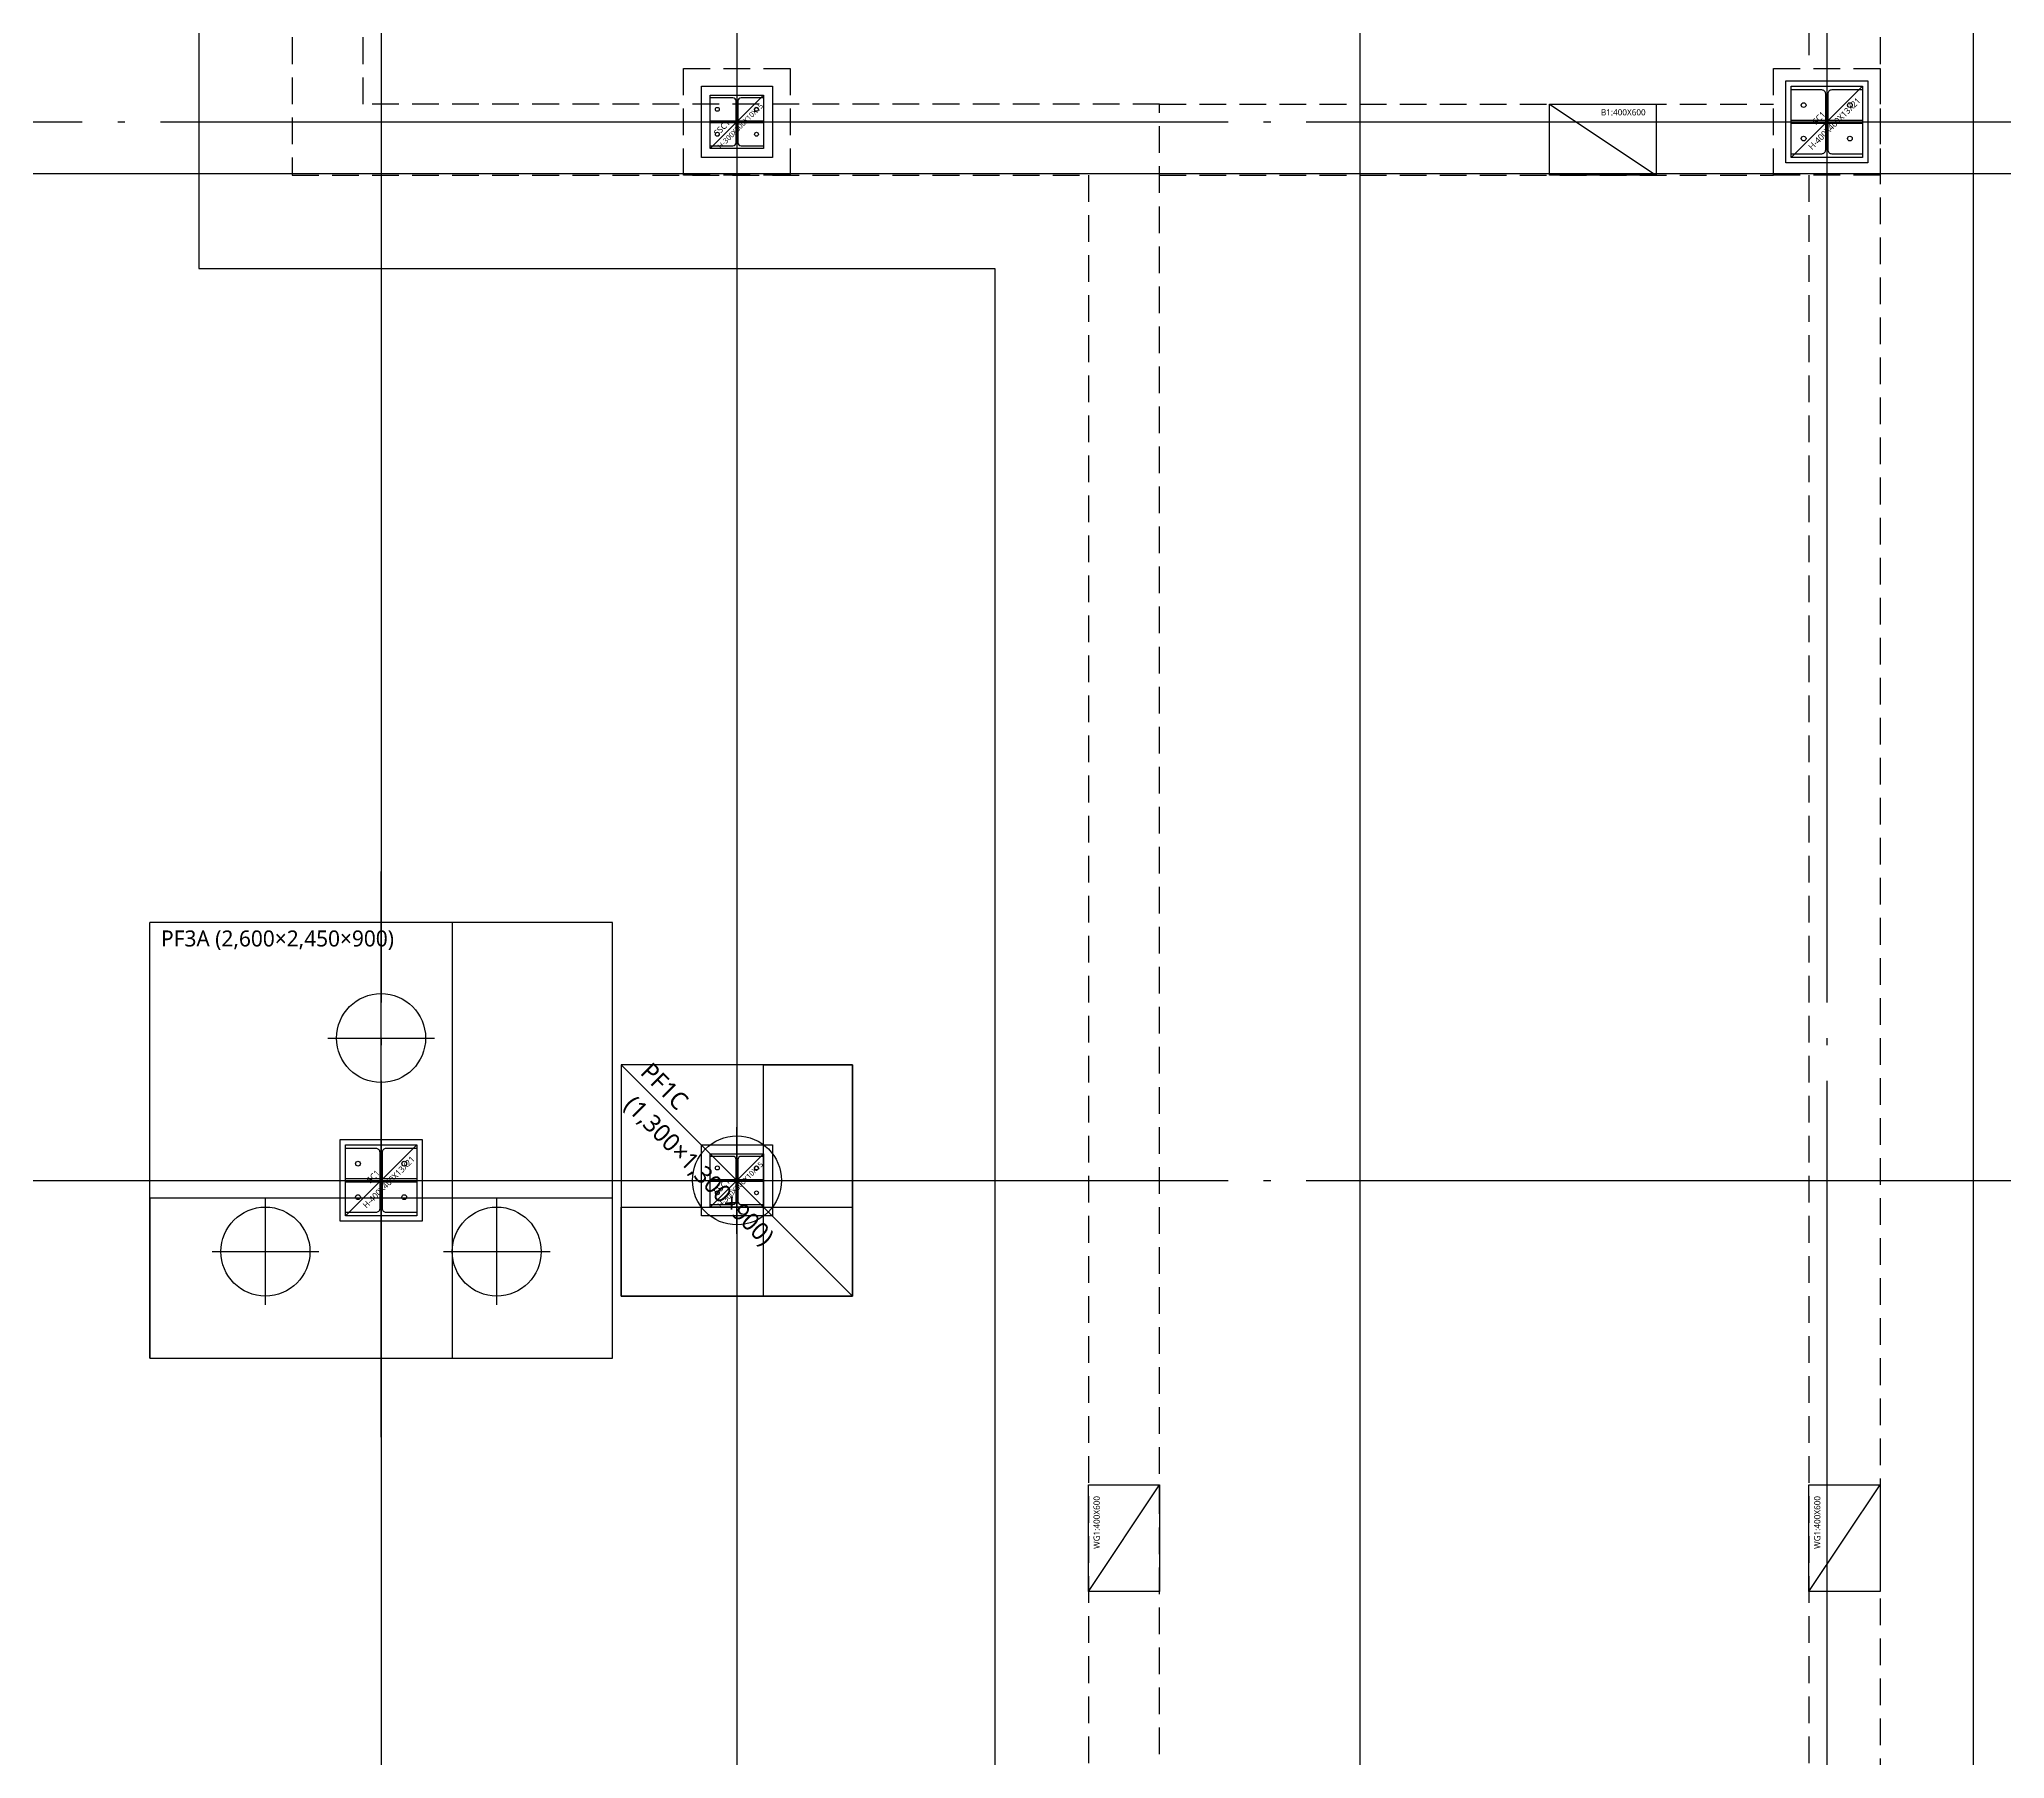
# Model space of a CAD drawing. Header units: millimetres. Extents: x -734060 to 504600, y -7739 to 118800.
# Drawn here: x -246821 to -235775, y 52650 to 62314 of the extents above; entities that cross this region are included whole.
import ezdxf
from ezdxf.enums import TextEntityAlignment as Align
from ezdxf.lldxf.tags import DXFTag

# ---------------------------------------------------------------- set-up
doc = ezdxf.new("R2010")
doc.units = ezdxf.units.MM
doc.header["$LTSCALE"] = 200
for name, pattern in [('CEN-GAUN', [32.2, 30, -1, 0.2, -1]), ('CONTINOUS', [0]), ('H3', [3, 2, -1]), ('HIDDEN', [0.375, 0.25, -0.125])]:
    doc.linetypes.add(name, pattern=pattern)
doc.layers.get('DEFPOINTS').update_dxf_attribs({"color": 137})
for name, color, linetype in [('0-PIPE', 7, 'Continuous'), ('0-기초', 4, 'H3'), ('09GIRDER', 2, 'Continuous'), ('CEN', 1, 'CEN-GAUN'), ('HAT-INS', 250, 'Continuous'), ('S-COL', 2, 'Continuous'), ('STEEL BASE', 13, 'Continuous'), ('Z-하부구조체', 6, 'HIDDEN')]:
    doc.layers.add(name, color=color, linetype=linetype)
doc.layers.add('STEEL-CK', color=181, linetype='Continuous', plot=False)
doc.layers.add('TEMP', color=171, linetype='Continuous', plot=False)
doc.styles.add('스타일1', font='malgun.ttf')
doc.styles.add('울릉도L', font='malgun.ttf')
tags = doc.linetypes.add('DH-HID2', pattern=[1.2, 0.8, -0.4]).pattern_tags.tags
tags[6:7] = [DXFTag(74, 4), DXFTag(75, 0), DXFTag(340, '0'), DXFTag(46, 1.0), DXFTag(50, 0.0), DXFTag(44, 0.0), DXFTag(45, 0.0)]
tags[4:5] = [DXFTag(74, 4), DXFTag(75, 0), DXFTag(340, '0'), DXFTag(46, 1.0), DXFTag(50, 0.0), DXFTag(44, 0.0), DXFTag(45, 0.0)]

# ---------------------------------------------------------------- blocks, each defined once
blk = doc.blocks.new('GB-1B-B1')
at = {"layer": 'DEFPOINTS'}
blk.add_line((0, 0), (400, 600), dxfattribs=at)
blk.add_lwpolyline([(0, 600), (400, 600), (400, 0), (0, 0)], close=True, dxfattribs=at)
at = {"layer": 'TEMP', "style": '스타일1'}
blk.add_text('B1:400X600', height=35, rotation=90, dxfattribs=at).set_placement((64, 289))
blk = doc.blocks.new('GB-1B-WB1')
at = {"layer": 'DEFPOINTS'}
blk.add_line((0, 0), (400, 600), dxfattribs=at)
blk.add_lwpolyline([(0, 600), (400, 600), (400, 0), (0, 0)], close=True, dxfattribs=at)
at = {"layer": 'TEMP', "style": '스타일1'}
blk.add_text('WG1:400X600', height=35, rotation=90, dxfattribs=at).set_placement((64, 240))
blk = doc.blocks.new('X-RC-B1FH')
at = {"layer": 'S-COL', "color": 6, "linetype": 'HIDDEN', "ltscale": 3}
for p, q in [((58425, -21775), (58425, -43300)), ((54375, -23950), (57825, -23950)), ((54375, -42900), (54375, -23950)), ((54375, -24350), (57825, -24350)), ((58025, -24350), (58025, -42900))]:
    blk.add_line(p, q, dxfattribs=at)
for points in [[(49500, -21775), (49500, -24350), (53975, -24350), (53975, -43300)], [(54375, -23950), (49900, -23950), (49900, -22175), (58025, -22175), (58025, -23750)]]:
    blk.add_lwpolyline(points, dxfattribs=at)
at = {"layer": 'STEEL-CK', "rotation": 270}
blk.add_blockref('GB-1B-B1', (56567, -23950), dxfattribs=at)
at = {"layer": 'STEEL-CK'}
for p in [(53975, -32311), (58025, -32311)]:
    blk.add_blockref('GB-1B-WB1', p, dxfattribs=at)
blk = doc.blocks.new('X-CEN11')
at = {"layer": 'CEN', "color": 14, "linetype": 'CONTINOUS'}
for p, q in [((55500, 4216), (55500, -48378)), ((-9200, -24340), (76000, -24340))]:
    blk.add_line(p, q, dxfattribs=at)
blk = doc.blocks.new('X-CEN')
at = {"layer": 'CEN'}
for p, q in [((50000, 9200), (50000, -53000)), ((52000, 9200), (52000, -53000)), ((58125, 9200), (58125, -53000)), ((-9200, -24050), (62000, -24050)), ((-9200, -30000), (76000, -30000))]:
    blk.add_line(p, q, dxfattribs=at)
blk = doc.blocks.new('파일')
at = {"layer": '0-PIPE', "color": 7, "linetype": 'Continuous'}
for p, q in [((0, -300), (0, 300)), ((-300, 0), (300, 0))]:
    blk.add_line(p, q, dxfattribs=at)
at = {"layer": '0-PIPE', "color": 3, "linetype": 'Continuous'}
blk.add_circle((0, 0), 250, dxfattribs=at)
blk = doc.blocks.new('SS-PF3A')
at = {"layer": '0-기초', "color": 1, "linetype": 'CONTINOUS'}
for p, q in [((0, -1443), (0, 1737)), ((-1700, 0), (1821, 0))]:
    blk.add_line(p, q, dxfattribs=at)
at = {"layer": '0-기초', "linetype": 'DH-HID2', "ltscale": 2}
for p, q in [((1300, 1450), (-1300, 1450)), ((-1300, -1000), (-1300, 1450)), ((1300, -1000), (1300, 1450)), ((-1300, -1000), (1300, -1000))]:
    blk.add_line(p, q, dxfattribs=at)
at = {"layer": 'DEFPOINTS'}
blk.add_lwpolyline([(1300, -1000), (1300, 1450), (400, 1450), (400, -1000), (1300, -1000)], dxfattribs=at)
blk.add_lwpolyline([(-1300, -1000), (1300, -1000), (1300, -100), (-1300, -100)], close=True, dxfattribs=at)
at = {"layer": '0-기초'}
for p in [(0, 800), (-650, -400), (650, -400)]:
    blk.add_blockref('파일', p, dxfattribs=at)
at = {"layer": 'DEFPOINTS', "style": '스타일1'}
blk.add_text('PF3A (2,600×2,450×900)', height=90, dxfattribs=at).set_placement((-582, 1360), align=Align.MIDDLE_CENTER)
blk = doc.blocks.new('SS-PF1C')
at = {"layer": '0-기초', "linetype": 'DH-HID2', "ltscale": 2}
blk.add_lwpolyline([(-650, 650), (-650, -650), (650, -650), (650, 650)], close=True, dxfattribs=at)
at = {"layer": 'DEFPOINTS'}
blk.add_line((-650, 650), (650, -650), dxfattribs=at)
for points in [[(650, 650), (650, -650), (150, -650), (150, 650), (650, 650)], [(650, -650), (-650, -650), (-650, -150), (650, -150), (650, -650)]]:
    blk.add_lwpolyline(points, dxfattribs=at)
at = {"layer": '0-기초'}
blk.add_blockref('파일', (0, 0), dxfattribs=at)
at = {"layer": 'DEFPOINTS', "style": '울릉도L'}
for s, p in [('PF1C', (-514, 637)), (' (1,300×1,300×900)', (-630, 475))]:
    blk.add_text(s, height=100, rotation=315, dxfattribs=at).set_placement(p, align=Align.MIDDLE_LEFT)
blk = doc.blocks.new('X-1F-FD')
blk.add_blockref('SS-PF3A', (50000, -30000))
at = {"layer": 'S-COL'}
blk.add_blockref('SS-PF1C', (52000, -30000), dxfattribs=at)
blk = doc.blocks.new('S-SC1')
at = {"layer": '09GIRDER'}
blk.add_lwpolyline([(-200, -200), (-200, -179), (-28, -179, 0.414214), (-6, -157), (-6, 157, 0.414214), (-28, 179), (-200, 179), (-200, 200), (200, 200), (200, 179), (28, 179, 0.414214), (6, 157), (6, -157, 0.414214), (28, -179), (200, -179), (200, -200)], format="xyb", close=True, dxfattribs=at)
at = {"layer": 'DEFPOINTS'}
blk.add_line((-200, -200), (200, 200), dxfattribs=at)
blk.add_lwpolyline([(-200, 200), (200, 200), (200, -200), (-200, -200)], close=True, dxfattribs=at)
at = {"layer": 'STEEL BASE'}
for points in [[(-230, 230), (230, 230), (230, -230), (-230, -230)], [(-200, 10), (-6, 10), (-6, -10), (-200, -10)], [(6, 10), (200, 10), (200, -10), (6, -10)]]:
    blk.add_lwpolyline(points, close=True, dxfattribs=at)
for centre in [(-130, 94), (130, 94), (-130, -94), (130, -94)]:
    blk.add_circle(centre, 13.5, dxfattribs=at)
at = {"layer": 'DEFPOINTS', "style": '스타일1'}
for s, p in [('H-400X400X13X21', (43, -10)), ('SC1', (-44, 22))]:
    blk.add_text(s, height=35, rotation=45, dxfattribs=at).set_placement(p, align=Align.MIDDLE_CENTER)
blk = doc.blocks.new('S-SSC1')
at = {"layer": '09GIRDER'}
blk.add_lwpolyline([(-150, -150), (-150, -135), (-23, -135, 0.414214), (-5, -117), (-5, 117, 0.414214), (-23, 135), (-150, 135), (-150, 150), (150, 150), (150, 135), (23, 135, 0.414214), (5, 117), (5, -117, 0.414214), (23, -135), (150, -135), (150, -150)], format="xyb", close=True, dxfattribs=at)
at = {"layer": 'DEFPOINTS'}
blk.add_line((-150, -150), (150, 150), dxfattribs=at)
blk.add_lwpolyline([(-150, 150), (150, 150), (150, -150), (-150, -150)], close=True, dxfattribs=at)
at = {"layer": 'STEEL BASE'}
for points in [[(-200, 200), (200, 200), (200, -200), (-200, -200)], [(-150, 6), (-5, 6), (-5, -6), (-150, -6)], [(5, 6), (150, 6), (150, -6), (5, -6)]]:
    blk.add_lwpolyline(points, close=True, dxfattribs=at)
for centre in [(-110, 70), (110, 70), (-110, -70), (110, -70)]:
    blk.add_circle(centre, 11, dxfattribs=at)
at = {"layer": 'DEFPOINTS', "style": '스타일1'}
blk.add_text('SSC1', height=35, rotation=45, dxfattribs=at).set_placement((-109, -83))
blk.add_text('H-300X300X10X15', height=30, rotation=45, dxfattribs=at).set_placement((19, -23), align=Align.MIDDLE_CENTER)
blk = doc.blocks.new('x-stu-1Fcol')
at = {"layer": 'CEN', "linetype": 'CONTINOUS'}
blk.add_line((52000, -19870), (52000, -30430), dxfattribs=at)
for name, p in [('S-SSC1', (52000, -24050)), ('S-SC1', (58125, -24050)), ('S-SC1', (50000, -30000)), ('S-SSC1', (52000, -30000))]:
    blk.add_blockref(name, p)
blk = doc.blocks.new('X-S-PDH')
at = {"layer": 'Z-하부구조체', "color": 251, "ltscale": 3}
for points in [[(51700, -23750), (52300, -23750), (52300, -24350), (51700, -24350)], [(57825, -23750), (58425, -23750), (58425, -24350), (57825, -24350)]]:
    blk.add_lwpolyline(points, close=True, dxfattribs=at)

msp = doc.modelspace()

# ---------------------------------------------------------------- linework, layer by layer
at = {"layer": '0-기초', "linetype": 'DH-HID2', "ltscale": 3}
msp.add_lwpolyline([(-241450, 42125), (-235950, 42125), (-235950, 64650), (-245925, 64650), (-245925, 61025), (-241450, 61025)], close=True, dxfattribs=at)

# ---------------------------------------------------------------- block references
for name in ['X-S-PDH', 'x-stu-1Fcol', 'X-1F-FD']:
    msp.add_blockref(name, (-294900, 85900))
at = {"layer": '0-기초', "color": 252, "linetype": 'CONTINOUS', "ltscale": 3}
msp.add_blockref('X-CEN11', (-294900, 85900), dxfattribs=at)
at = {"layer": 'HAT-INS'}
msp.add_blockref('X-CEN', (-294900, 85900), dxfattribs=at)
at = {"layer": 'STEEL-CK'}
msp.add_blockref('X-RC-B1FH', (-294900, 85900), dxfattribs=at)

doc.saveas('drawing.dxf')
